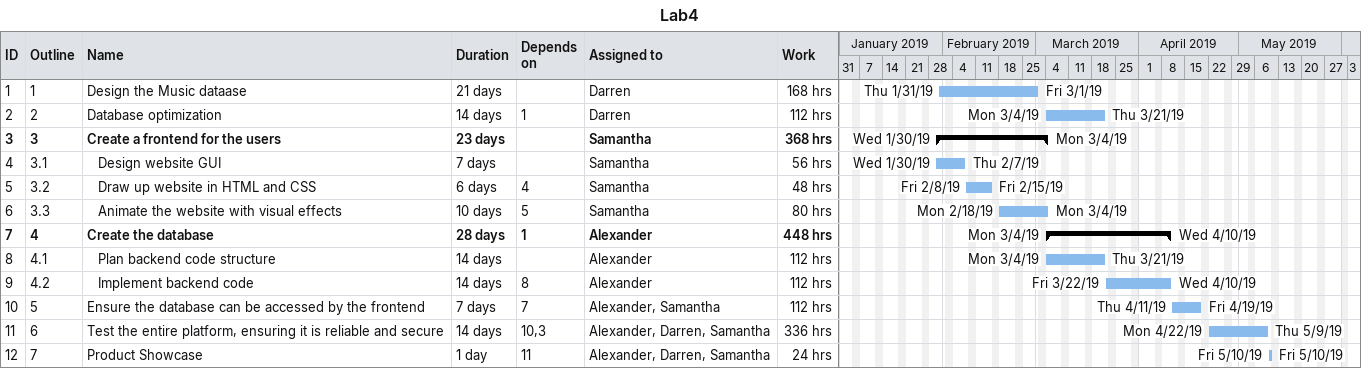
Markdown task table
Lab4

| ID | WBS | Task | Duration | Start | Finish | Predecessors | Resources | Work (h) |
|---|---|---|---|---|---|---|---|---|
| 1 | 1 | Design the Music dataase | 21d | 2019-01-31 | 2019-03-01 |  | Darren | 168 |
| 2 | 2 | Database optimization | 14d | 2019-03-04 | 2019-03-21 | 1 | Darren | 112 |
| 3 | 3 | **Create a frontend for the users** | 23d | 2019-01-30 | 2019-03-04 |  | Samantha | 368 |
| 4 | 3.1 | Design website GUI | 7d | 2019-01-30 | 2019-02-07 |  | Samantha | 56 |
| 5 | 3.2 | Draw up website in HTML and CSS | 6d | 2019-02-08 | 2019-02-15 | 4 | Samantha | 48 |
| 6 | 3.3 | Animate the website with visual effects | 10d | 2019-02-18 | 2019-03-04 | 5 | Samantha | 80 |
| 7 | 4 | **Create the database** | 28d | 2019-03-04 | 2019-04-10 | 1 | Alexander | 448 |
| 8 | 4.1 | Plan backend code structure | 14d | 2019-03-04 | 2019-03-21 |  | Alexander | 112 |
| 9 | 4.2 | Implement backend code | 14d | 2019-03-22 | 2019-04-10 | 8 | Alexander | 112 |
| 10 | 5 | Ensure the database can be accessed by the frontend | 7d | 2019-04-11 | 2019-04-19 | 7 | Alexander, Samantha | 112 |
| 11 | 6 | Test the entire platform, ensuring it is reliable and secure | 14d | 2019-04-22 | 2019-05-09 | 10, 3 | Alexander, Darren, Samantha | 336 |
| 12 | 7 | Product Showcase | 1d | 2019-05-10 | 2019-05-10 | 11 | Alexander, Darren, Samantha | 24 |
